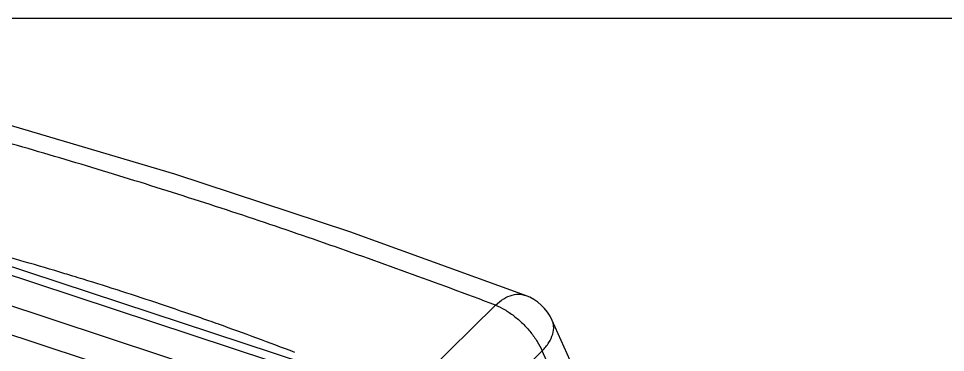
# Model space of a CAD drawing. Header units: millimetres. Extents: x 1786 to 2940, y -3417 to -1928.
# Drawn here: x 1958.4 to 2062.8, y -2749.2 to -2711.5 of the extents above; entities that cross this region are included whole.
import ezdxf

# ---------------------------------------------------------------- set-up
doc = ezdxf.new("R2010")
doc.units = ezdxf.units.MM

# ---------------------------------------------------------------- blocks, each defined once
blk = doc.blocks.new('*u7')
at = {"color": 7, "linetype": 'Continuous'}
for p, q in [((65.01, 85.6, 0), (0.32, 106.96, 0)), ((64.16, 84.77, 0), (-0.52, 106.13, 0)), ((0.61, 101.94, 0), (57.23, 83.25, 0)), ((0.28, 98.43, 0), (56.1, 80.01, 0)), ((80.55, 98.11, 0), (80.55, 98.11, 0)), ((65.25, 85.52, 0), (76.81, 96.88, 0)), ((89.61, 82.3, 0), (83.89, 94.96, 0)), ((71.08, 79.81, 0), (82.64, 91.17, 0)), ((88.34, 78.54, 0), (82.64, 91.17, 0))]:
    blk.add_line(p, q, dxfattribs=at)
at = {"color": 7, "linetype": 'Continuous', "elevation": 0}
blk.add_lwpolyline([(80.55, 98.11), (58.56, 106.09), (36.64, 113.33), (15.35, 119.63)], dxfattribs=at)
at = {"color": 7, "linetype": 'Continuous'}
for centre, radius, start, end in [((-94.51, -286.92, 0), 405.13, 73.9063, 76.4624), ((-95.68, -291.04, 0), 409.42, 73.1656, 73.9093), ((-96.03, -292.19, 0), 410.62, 73.0186, 73.1657), ((-96.22, -292.83, 0), 411.29, 72.8343, 73.0186), ((-97.19, -295.93, 0), 414.54, 71.4239, 72.8327), ((78.42, 92.5, 0), 6, 24.3019, 69.245), ((-98.58, -300.08, 0), 418.91, 70.6975, 71.425), ((-99.17, -301.78, 0), 420.71, 70.5543, 70.6979), ((-99.39, -302.41, 0), 421.38, 70.3745, 70.5543), ((-101.34, -307.84, 0), 427.15, 69.0077, 70.3733)]:
    blk.add_arc(centre, radius, start, end, dxfattribs=at)
for points, start_tangent, end_tangent in [([(76.81, 96.88, 0), (65.7, 101, 0), (54.69, 104.91, 0), (43.78, 108.61, 0), (32.97, 112.08, 0), (22.25, 115.35, 0), (11.64, 118.39, 0)], (-0.93497, 0.354728), (-0.963415, 0.268016)), ([(76.81, 96.88, 0), (77.83, 97.69, 0), (78.9, 98.16, 0), (79.94, 98.25, 0), (80.55, 98.11, 0)], (0.70258, 0.711604), (0.935872, -0.35234)), ([(76.81, 96.88, 0), (77.93, 96.34, 0), (79.09, 95.55, 0), (80.2, 94.58, 0), (81.2, 93.48, 0), (82.03, 92.32, 0), (82.64, 91.17, 0)], (0.934604, -0.355689), (0.395202, -0.918594)), ([(82.64, 91.17, 0), (83.47, 92.21, 0), (83.96, 93.26, 0), (84.07, 94.26, 0), (83.89, 94.96, 0)], (0.702492, 0.711692), (-0.408372, 0.912816))]:
    blk.add_spline(points, degree=3, dxfattribs=dict(at, start_tangent=start_tangent, end_tangent=end_tangent))

msp = doc.modelspace()

# ---------------------------------------------------------------- linework, layer by layer
at = {"layer": 'Defpoints', "color": 2, "elevation": 0}
msp.add_lwpolyline([(2067.79, -2711.54), (1818.19, -2711.54), (1818.19, -3060.63), (2067.79, -3060.63)], close=True, dxfattribs=at)

# ---------------------------------------------------------------- block references
at = {"xscale": 0.9, "yscale": 0.9, "zscale": 0.9}
msp.add_blockref('*u7', (1942.99, -2831.08, 0), dxfattribs=at)

doc.saveas('drawing.dxf')
